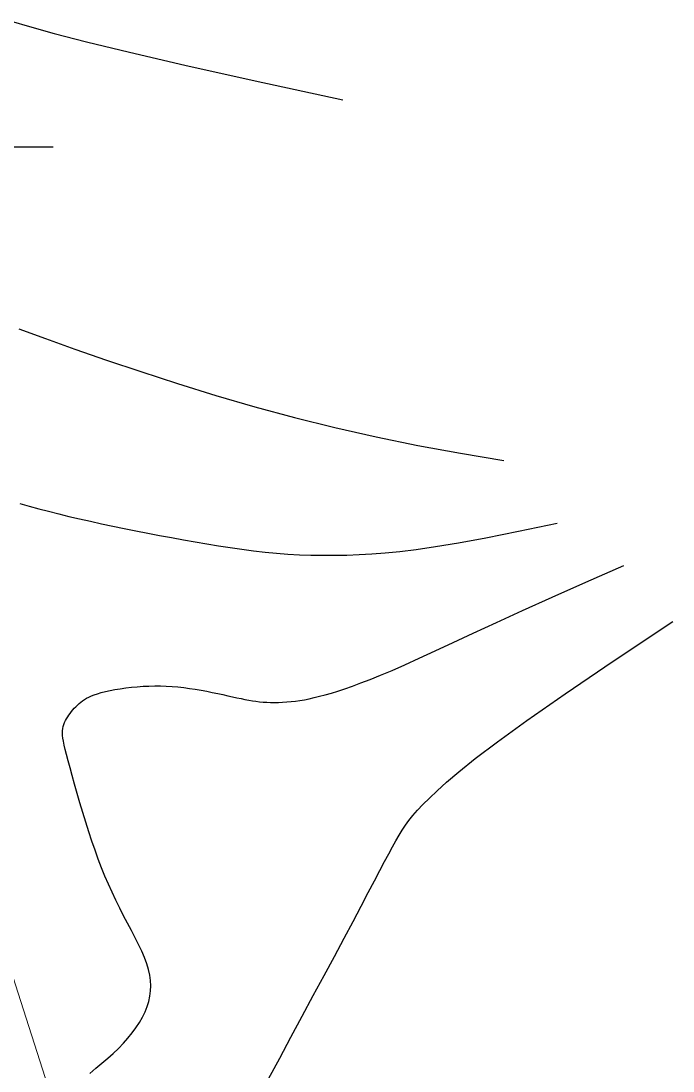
# Model space of a CAD drawing. Header units: millimetres. Extents: x 0 to 841, y 0 to 594.
# Drawn here: x 714.37 to 742.23, y 295.26 to 340.11 of the extents above; entities that cross this region are included whole.
import ezdxf

# ---------------------------------------------------------------- set-up
doc = ezdxf.new("R2010")
doc.units = ezdxf.units.MM
for name, color, linetype in [('00_доповнення_топоплан', 7, 'Continuous'), ('0_завод', 7, 'Continuous'), ('CONT-MNR', 7, 'Continuous'), ('кресты', 7, 'Continuous')]:
    doc.layers.add(name, color=color, linetype=linetype)

msp = doc.modelspace()

# ---------------------------------------------------------------- linework, layer by layer
at = {"layer": '00_доповнення_топоплан', "color": 30, "linetype": 'Continuous'}
for points in [[(713.952, 340.107), (714.74, 339.869), (715.782, 339.579), (717.171, 339.22), (719.004, 338.773), (721.376, 338.222), (724.381, 337.548), (728.114, 336.734)], [(714.281, 326.966), (715.422, 326.54), (716.669, 326.092), (718.024, 325.623), (719.485, 325.131), (721.053, 324.618), (722.69, 324.108), (724.357, 323.627), (726.055, 323.173), (727.784, 322.748), (729.542, 322.351), (731.332, 321.983), (733.152, 321.643), (735.002, 321.331)], [(714.316, 319.497), (714.719, 319.387), (715.13, 319.277), (715.55, 319.167), (715.98, 319.059), (716.42, 318.951), (716.871, 318.844), (717.333, 318.739), (717.807, 318.635), (718.291, 318.532), (718.784, 318.431), (719.283, 318.331), (719.787, 318.233), (720.293, 318.137), (720.801, 318.043), (721.308, 317.951), (721.813, 317.862), (722.315, 317.775), (722.815, 317.693), (723.313, 317.616), (723.809, 317.544), (724.303, 317.48), (724.796, 317.424), (725.286, 317.377), (725.776, 317.339), (726.267, 317.311), (726.76, 317.294), (727.26, 317.286), (727.768, 317.287), (728.286, 317.299), (728.816, 317.32), (729.363, 317.351), (729.932, 317.393), (730.552, 317.454), (731.259, 317.54), (732.085, 317.661), (733.066, 317.825), (734.234, 318.039), (735.625, 318.313), (737.272, 318.655)], [(717.304, 295.16), (717.571, 295.377), (717.829, 295.591), (718.076, 295.803), (718.311, 296.016), (718.535, 296.229), (718.744, 296.444), (718.939, 296.663), (719.119, 296.885), (719.282, 297.109), (719.429, 297.335), (719.558, 297.562), (719.668, 297.788), (719.759, 298.013), (719.83, 298.237), (719.88, 298.459), (719.909, 298.68), (719.918, 298.902), (719.905, 299.128), (719.872, 299.36), (719.818, 299.598), (719.742, 299.846), (719.646, 300.105), (719.53, 300.377), (719.396, 300.66), (719.249, 300.955), (719.09, 301.259), (718.925, 301.573), (718.755, 301.894), (718.586, 302.221), (718.419, 302.555), (718.258, 302.893), (718.104, 303.237), (717.954, 303.588), (717.81, 303.946), (717.669, 304.313), (717.532, 304.69), (717.398, 305.077), (717.266, 305.475), (717.136, 305.885), (717.009, 306.3), (716.886, 306.714), (716.769, 307.12), (716.659, 307.51), (716.557, 307.877), (716.466, 308.215), (716.385, 308.516), (716.316, 308.776), (716.26, 308.997), (716.214, 309.184), (716.18, 309.343), (716.156, 309.479), (716.142, 309.596), (716.137, 309.7), (716.141, 309.796), (716.154, 309.888), (716.174, 309.976), (716.201, 310.063), (716.235, 310.146), (716.274, 310.228), (716.317, 310.308), (716.365, 310.386), (716.416, 310.462), (716.47, 310.537), (716.526, 310.611), (716.585, 310.683), (716.647, 310.754), (716.712, 310.822), (716.779, 310.888), (716.849, 310.952), (716.922, 311.013), (716.998, 311.071), (717.079, 311.127), (717.167, 311.18), (717.265, 311.232), (717.375, 311.281), (717.499, 311.329), (717.639, 311.376), (717.798, 311.422), (717.977, 311.466), (718.174, 311.509), (718.386, 311.55), (718.611, 311.588), (718.846, 311.622), (719.088, 311.651), (719.336, 311.675), (719.585, 311.693), (719.834, 311.704), (720.083, 311.708), (720.331, 311.706), (720.579, 311.698), (720.827, 311.683), (721.074, 311.663), (721.322, 311.636), (721.57, 311.605), (721.818, 311.567), (722.064, 311.526), (722.306, 311.481), (722.544, 311.434), (722.775, 311.386), (722.998, 311.338), (723.21, 311.292), (723.411, 311.247), (723.598, 311.206), (723.774, 311.169), (723.94, 311.135), (724.1, 311.105), (724.255, 311.078), (724.407, 311.055), (724.559, 311.036), (724.714, 311.021), (724.872, 311.011), (725.034, 311.004), (725.201, 311.002), (725.372, 311.004), (725.547, 311.011), (725.725, 311.022), (725.908, 311.039), (726.094, 311.06), (726.285, 311.087), (726.482, 311.12), (726.686, 311.16), (726.901, 311.208), (727.129, 311.264), (727.371, 311.329), (727.63, 311.404), (727.908, 311.491), (728.208, 311.589), (728.534, 311.702), (728.894, 311.834), (729.292, 311.988), (729.734, 312.167), (730.227, 312.374), (730.776, 312.614), (731.386, 312.888), (732.066, 313.201), (732.83, 313.558), (733.696, 313.962), (734.679, 314.417), (735.798, 314.929), (737.068, 315.502), (738.507, 316.139), (740.131, 316.846)], [(724.945, 294.925), (725.423, 295.811), (725.905, 296.706), (726.386, 297.599), (726.859, 298.48), (727.319, 299.336), (727.759, 300.158), (728.174, 300.934), (728.557, 301.653), (728.903, 302.304), (729.207, 302.88), (729.473, 303.384), (729.704, 303.824), (729.907, 304.208), (730.086, 304.543), (730.245, 304.838), (730.391, 305.099), (730.528, 305.334), (730.66, 305.551), (730.797, 305.758), (730.946, 305.962), (731.114, 306.172), (731.311, 306.396), (731.544, 306.642), (731.821, 306.918), (732.15, 307.232), (732.549, 307.596), (733.071, 308.042), (733.776, 308.607), (734.727, 309.326), (735.986, 310.235), (737.615, 311.371), (739.675, 312.769), (742.227, 314.466)]]:
    msp.add_lwpolyline(points, dxfattribs=at)
at = {"layer": '0_завод', "lineweight": 15}
for points in [[(710.531, 310.149), (710.531, 310.149), (720.148, 280.183), (720.148, 280.183)], [(708.292, 309.694), (708.292, 309.694), (718.052, 279.133), (718.052, 279.133)], [(706.514, 309.329), (706.514, 309.329), (716.171, 278.324), (716.171, 278.324)]]:
    msp.add_open_spline(points, degree=3, dxfattribs=at)
at = {"layer": 'CONT-MNR', "color": 30, "linetype": 'Continuous', "flags": 128}
for points in [[(713.952, 340.107), (714.74, 339.869), (715.782, 339.579), (717.171, 339.22), (719.004, 338.773), (721.376, 338.222), (724.381, 337.548), (728.114, 336.734)], [(714.281, 326.966), (715.422, 326.54), (716.669, 326.092), (718.024, 325.623), (719.485, 325.131), (721.053, 324.618), (722.69, 324.108), (724.357, 323.627), (726.055, 323.173), (727.784, 322.748), (729.542, 322.351), (731.332, 321.983), (733.152, 321.643), (735.002, 321.331)], [(714.316, 319.497), (714.719, 319.387), (715.13, 319.277), (715.55, 319.167), (715.98, 319.059), (716.42, 318.951), (716.871, 318.844), (717.333, 318.739), (717.807, 318.635), (718.291, 318.532), (718.784, 318.431), (719.283, 318.331), (719.787, 318.233), (720.293, 318.137), (720.801, 318.043), (721.308, 317.951), (721.813, 317.862), (722.315, 317.775), (722.815, 317.693), (723.313, 317.616), (723.809, 317.544), (724.303, 317.48), (724.796, 317.424), (725.286, 317.377), (725.776, 317.339), (726.267, 317.311), (726.76, 317.294), (727.26, 317.286), (727.768, 317.287), (728.286, 317.299), (728.816, 317.32), (729.363, 317.351), (729.932, 317.393), (730.552, 317.454), (731.259, 317.54), (732.085, 317.661), (733.066, 317.825), (734.234, 318.039), (735.625, 318.313), (737.272, 318.655)], [(717.304, 295.16), (717.571, 295.377), (717.829, 295.591), (718.076, 295.803), (718.311, 296.016), (718.535, 296.229), (718.744, 296.444), (718.939, 296.663), (719.119, 296.885), (719.282, 297.109), (719.429, 297.335), (719.558, 297.562), (719.668, 297.788), (719.759, 298.013), (719.83, 298.237), (719.88, 298.459), (719.909, 298.68), (719.918, 298.902), (719.905, 299.128), (719.872, 299.36), (719.818, 299.598), (719.742, 299.846), (719.646, 300.105), (719.53, 300.377), (719.396, 300.66), (719.249, 300.955), (719.09, 301.259), (718.925, 301.573), (718.755, 301.894), (718.586, 302.221), (718.419, 302.555), (718.258, 302.893), (718.104, 303.237), (717.954, 303.588), (717.81, 303.946), (717.669, 304.313), (717.532, 304.69), (717.398, 305.077), (717.266, 305.475), (717.136, 305.885), (717.009, 306.3), (716.886, 306.714), (716.769, 307.12), (716.659, 307.51), (716.557, 307.877), (716.466, 308.215), (716.385, 308.516), (716.316, 308.776), (716.26, 308.997), (716.214, 309.184), (716.18, 309.343), (716.156, 309.479), (716.142, 309.596), (716.137, 309.7), (716.141, 309.796), (716.154, 309.888), (716.174, 309.976), (716.201, 310.063), (716.235, 310.146), (716.274, 310.228), (716.317, 310.308), (716.365, 310.386), (716.416, 310.462), (716.47, 310.537), (716.526, 310.611), (716.585, 310.683), (716.647, 310.754), (716.712, 310.822), (716.779, 310.888), (716.849, 310.952), (716.922, 311.013), (716.998, 311.071), (717.079, 311.127), (717.167, 311.18), (717.265, 311.232), (717.375, 311.281), (717.499, 311.329), (717.639, 311.376), (717.798, 311.422), (717.977, 311.466), (718.174, 311.509), (718.386, 311.55), (718.611, 311.588), (718.846, 311.622), (719.088, 311.651), (719.336, 311.675), (719.585, 311.693), (719.834, 311.704), (720.083, 311.708), (720.331, 311.706), (720.579, 311.698), (720.827, 311.683), (721.074, 311.663), (721.322, 311.636), (721.57, 311.605), (721.818, 311.567), (722.064, 311.526), (722.306, 311.481), (722.544, 311.434), (722.775, 311.386), (722.998, 311.338), (723.21, 311.292), (723.411, 311.247), (723.598, 311.206), (723.774, 311.169), (723.94, 311.135), (724.1, 311.105), (724.255, 311.078), (724.407, 311.055), (724.559, 311.036), (724.714, 311.021), (724.872, 311.011), (725.034, 311.004), (725.201, 311.002), (725.372, 311.004), (725.547, 311.011), (725.725, 311.022), (725.908, 311.039), (726.094, 311.06), (726.285, 311.087), (726.482, 311.12), (726.686, 311.16), (726.901, 311.208), (727.129, 311.264), (727.371, 311.329), (727.63, 311.404), (727.908, 311.491), (728.208, 311.589), (728.534, 311.702), (728.894, 311.834), (729.292, 311.988), (729.734, 312.167), (730.227, 312.374), (730.776, 312.614), (731.386, 312.888), (732.066, 313.201), (732.83, 313.558), (733.696, 313.962), (734.679, 314.417), (735.798, 314.929), (737.068, 315.502), (738.507, 316.139), (740.131, 316.846)], [(724.945, 294.925), (725.423, 295.811), (725.905, 296.706), (726.386, 297.599), (726.859, 298.48), (727.319, 299.336), (727.759, 300.158), (728.174, 300.934), (728.557, 301.653), (728.903, 302.304), (729.207, 302.88), (729.473, 303.384), (729.704, 303.824), (729.907, 304.208), (730.086, 304.543), (730.245, 304.838), (730.391, 305.099), (730.528, 305.334), (730.66, 305.551), (730.797, 305.758), (730.946, 305.962), (731.114, 306.172), (731.311, 306.396), (731.544, 306.642), (731.821, 306.918), (732.15, 307.232), (732.549, 307.596), (733.071, 308.042), (733.776, 308.607), (734.727, 309.326), (735.986, 310.235), (737.615, 311.371), (739.675, 312.769), (742.227, 314.466)]]:
    msp.add_lwpolyline(points, dxfattribs=at)
at = {"layer": 'кресты', "color": 3, "linetype": 'Continuous'}
msp.add_line((711.393, 334.738), (715.749, 334.738), dxfattribs=at)
msp.add_line((711.393, 334.738), (715.749, 334.738), dxfattribs=at)

doc.saveas('drawing.dxf')
